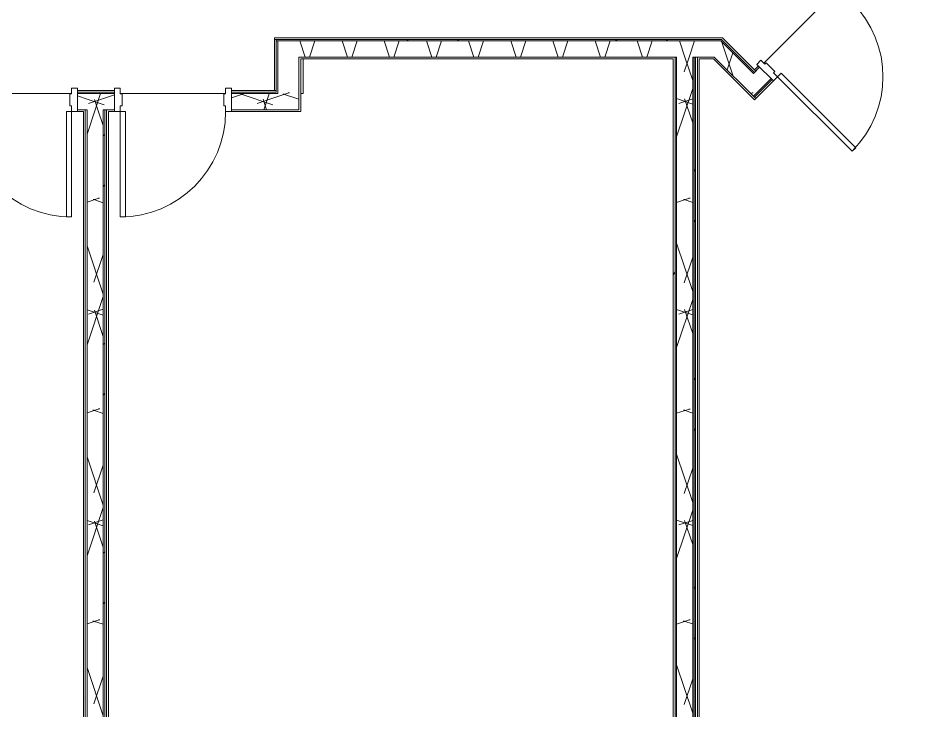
# Model space of a CAD drawing. Header units: metres. Extents: x -104 to 1975, y 9767 to 12269.
# Drawn here: x 1144.3 to 1455.9, y 11417.9 to 11654.5 of the extents above; entities that cross this region are included whole.
import ezdxf

# ---------------------------------------------------------------- set-up
doc = ezdxf.new("R2010")
doc.units = ezdxf.units.M
for name, color, linetype, lineweight in [('A-DOOR', 31, 'Continuous', 9), ('A-DOOR-FRAM', 31, 'Continuous', 9), ('A-FLOR-1', 7, 'Continuous', 9), ('A-WALL', 113, 'Continuous', 9), ('A-WALL-PATT-1', 8, 'Continuous', 9), ('A-WALL-PATT-2', 253, 'Continuous', 9), ('A-WALL-PATT-3', 7, 'Continuous', 9), ('A-WALL-PATT-5', 111, 'Continuous', 9), ('I-WALL', 2, 'Continuous', 9), ('I-WALL-1', 1, 'Continuous', 5)]:
    doc.layers.add(name, color=color, linetype=linetype, lineweight=lineweight)
pattern_1 = [(0, (3885.564, 0), (115.2, 28.8), [4.752, -81.648, 4.752, -81.648, -460.8]), (0, (3885.564, 0), (115.2, 28.8), [-172.8, 4.752, -168.048, 4.752, -81.648, -201.6]), (0, (3885.564, 0), (115.2, 28.8), [-432, 4.752, -52.848, 4.752, -139.248]), (120, (3928.764, 14.4), (-82.54153, 85.366127), [4.752, -81.648, 4.752, -81.648, -460.8]), (120, (3928.764, 14.4), (-82.54153, 85.366127), [-172.8, 4.752, -168.048, 4.752, -81.648, -201.6]), (120, (3928.764, 14.4), (-82.54153, 85.366127), [-432, 4.752, -52.848, 4.752, -139.248]), (240, (3943.164, 72), (-32.65847, -114.16613), [4.752, -81.648, 4.752, -81.648, -460.8]), (240, (3943.164, 72), (-32.65847, -114.16613), [-172.8, 4.752, -168.048, 4.752, -81.648, -201.6]), (240, (3943.164, 72), (-32.65847, -114.16613), [-432, 4.752, -52.848, 4.752, -139.248])]
pattern_2 = [(45, (3885.564, 0), (-35.63818, 35.63818), []), (45, (3885.564, 54), (-35.63818, 35.63818), [])]
pattern_3 = [(161.57, (3887.364, 1.8), (-14.4010124, -0.0012439), [0, -102.456, 11.376, 0]), (18.43, (3883.764, 1.8), (-14.4010124, 0.0012439), [0, -102.456, 11.376, 0]), (108.43, (3887.364, 1.8), (7.1973965, -36.003153), [34.146, -79.686]), (71.57, (3883.764, 1.8), (7.1973965, 36.003153), [34.146, -79.686])]

# ---------------------------------------------------------------- blocks, each defined once
blk = doc.blocks.new('HOLLOW METAL - UNIT DOOR-2191978-KEY PLAN - 2ND FLOOR')
at = {"layer": 'A-DOOR'}
for p, q in [((18, 39.875), (16.25, 39.875)), ((16.25, 39.875), (16.25, 3.875)), ((18, 3.875), (18, 39.875)), ((16.25, 3.875), (18, 3.875))]:
    blk.add_line(p, q, dxfattribs=at)
blk.add_arc((18, 3.875), 36, 90, 180, dxfattribs=at)
at = {"layer": 'A-DOOR-FRAM'}
for p, q in [((-18, 3.875), (-20, 3.875)), ((-20, 3.875), (-20, -4.125)), ((-18, 1.9375), (-18, 3.875)), ((18, 3.875), (18, 1.9375)), ((20, 3.875), (18, 3.875)), ((20, -4.125), (20, 3.875)), ((-17.375, 1.9375), (-18, 1.9375)), ((-17.375, -2.1875), (-17.375, 1.9375)), ((18, 1.9375), (17.375, 1.9375)), ((17.375, 1.9375), (17.375, -2.1875)), ((-18, -4.125), (-18, -2.1875)), ((-18, -2.1875), (-17.375, -2.1875)), ((17.375, -2.1875), (18, -2.1875)), ((18, -2.1875), (18, -4.125)), ((-20, -4.125), (-18, -4.125)), ((18, -4.125), (20, -4.125))]:
    blk.add_line(p, q, dxfattribs=at)
blk = doc.blocks.new('HOLLOW METAL - UNIT DOOR-2191977-KEY PLAN - 2ND FLOOR')
at = {"layer": 'A-DOOR'}
for p, q in [((16.25, -3.875), (18, -3.875)), ((16.25, -39.875), (16.25, -3.875)), ((18, -3.875), (18, -39.875)), ((18, -39.875), (16.25, -39.875))]:
    blk.add_line(p, q, dxfattribs=at)
blk.add_arc((18, -3.875), 36, 180, 270, dxfattribs=at)
at = {"layer": 'A-DOOR-FRAM'}
for p, q in [((-20, 4.125), (-18, 4.125)), ((-20, -3.875), (-20, 4.125)), ((-18, 4.125), (-18, 2.1875)), ((18, 4.125), (20, 4.125)), ((18, 2.1875), (18, 4.125)), ((20, 4.125), (20, -3.875)), ((-18, 2.1875), (-17.375, 2.1875)), ((-17.375, 2.1875), (-17.375, -1.9375)), ((17.375, 2.1875), (18, 2.1875)), ((17.375, -1.9375), (17.375, 2.1875)), ((-18, -1.9375), (-18, -3.875)), ((-17.375, -1.9375), (-18, -1.9375)), ((18, -1.9375), (17.375, -1.9375)), ((18, -3.875), (18, -1.9375)), ((-18, -3.875), (-20, -3.875)), ((20, -3.875), (18, -3.875))]:
    blk.add_line(p, q, dxfattribs=at)

msp = doc.modelspace()

# ---------------------------------------------------------------- hatches: boundary and pattern name
at = {"layer": 'A-WALL-PATT-1'}
h = msp.add_hatch(dxfattribs=at)
h.set_pattern_fill('FP_23', color=256, style=0, pattern_type=2)
h.set_pattern_definition(pattern_2)
h.paths.add_polyline_path([(1375.13, 11255.64), (1375.63, 11255.64), (1375.63, 11641.24), (1375.13, 11641.24), (1375.13, 11332.72)], flags=0)
at = {"layer": 'A-WALL-PATT-2'}
h = msp.add_hatch(dxfattribs=at)
h.set_pattern_fill('FP_5', color=256, style=0, pattern_type=2)
h.set_pattern_definition(pattern_3)
h.paths.add_polyline_path([(1374.63, 11255.64), (1374.63, 11641.24), (1369.13, 11641.24), (1369.13, 11255.64)], flags=0)
at = {"layer": 'A-WALL-PATT-3'}
h = msp.add_hatch(dxfattribs=at)
h.set_pattern_fill('FP_1', color=256, style=0, pattern_type=2)
h.set_pattern_definition(pattern_1)
h.paths.add_polyline_path([(1368.63, 11255.64), (1368.63, 11640.61), (1368, 11640.61), (1368, 11255.64)], flags=0)
h = msp.add_hatch(dxfattribs=at)
h.set_pattern_fill('FP_1', color=256, style=0, pattern_type=2)
h.set_pattern_definition(pattern_1)
h.paths.add_polyline_path([(1376.25, 11255.64), (1376.25, 11641.24), (1375.63, 11641.24), (1375.63, 11255.64)], flags=0)
h = msp.add_hatch(dxfattribs=at)
h.set_pattern_fill('FP_1', color=256, style=0, pattern_type=2)
h.set_pattern_definition(pattern_1)
h.paths.add_polyline_path([(1376.88, 11255.64), (1376.88, 11640.61), (1376.25, 11640.61), (1376.25, 11255.64)], flags=0)
at = {"layer": 'A-WALL-PATT-5'}
h = msp.add_hatch(dxfattribs=at)
h.set_pattern_fill('FP_5', color=256, style=0, pattern_type=2)
h.set_pattern_definition(pattern_3)
h.paths.add_polyline_path([(1395.38, 11627.87), (1401.39, 11633.88), (1397.5, 11637.77), (1391.49, 11631.76), (1394.43, 11628.83)], flags=0)
h.paths.add_polyline_path([(1429.68, 11662.17), (1450.5, 11682.99), (1446.54, 11686.8), (1425.79, 11666.05), (1429.1, 11662.74)], flags=0)
h = msp.add_hatch(dxfattribs=at)
h.set_pattern_fill('FP_23', color=256, style=0, pattern_type=2)
h.set_pattern_definition(pattern_2)
h.paths.add_polyline_path([(1383.79, 11646.74), (1384.29, 11646.74), (1383.78, 11647.24), (1232.44, 11647.17), (1232.44, 11646.74), (1383.78, 11646.74)], flags=0)
h = msp.add_hatch(dxfattribs=at)
h.set_pattern_fill('FP_5', color=256, style=0, pattern_type=2)
h.set_pattern_definition(pattern_3)
h.paths.add_polyline_path([(1240.19, 11623.24), (1240.19, 11646.74), (1232.94, 11646.74), (1232.94, 11623.24), (1233.16, 11623.24)], flags=0)
h = msp.add_hatch(dxfattribs=at)
h.set_pattern_fill('FP_5', color=256, style=0, pattern_type=2)
h.set_pattern_definition(pattern_3)
h.paths.add_polyline_path([(1375.63, 11641.24), (1382.01, 11641.24), (1376.51, 11646.74), (1240.19, 11646.74), (1240.19, 11641.24), (1375.63, 11641.24)], flags=0)
h = msp.add_hatch(dxfattribs=at)
h.set_pattern_fill('FP_5', color=256, style=0, pattern_type=2)
h.set_pattern_definition(pattern_3)
h.paths.add_polyline_path([(1391.49, 11631.76), (1395.29, 11635.74), (1384.27, 11646.74), (1376.51, 11646.74), (1391.05, 11632.2)], flags=0)
h = msp.add_hatch(dxfattribs=at)
h.set_pattern_fill('FP_23', color=256, style=0, pattern_type=2)
h.set_pattern_definition(pattern_2)
h.paths.add_polyline_path([(1109.24, 11628.74), (1124.53, 11628.83), (1124.53, 11629.24), (1109.24, 11629.21), (1109.24, 11628.83)], flags=0)
h.paths.add_polyline_path([(1167.22, 11628.74), (1167.84, 11628.83), (1167.84, 11629.24), (1164.53, 11629.24), (1164.53, 11628.74), (1166.59, 11628.74)], flags=0)
h = msp.add_hatch(dxfattribs=at)
h.set_pattern_fill('FP_5', color=256, style=0, pattern_type=2)
h.set_pattern_definition(pattern_3)
h.paths.add_polyline_path([(1124.53, 11623.24), (1124.53, 11628.74), (1108.74, 11628.74), (1108.74, 11623.24), (1110.76, 11623.24)], flags=0)
h.paths.add_polyline_path([(1167.22, 11623.24), (1167.84, 11623.24), (1167.84, 11628.74), (1164.53, 11628.74), (1164.53, 11623.24), (1166.59, 11623.24)], flags=0)
h = msp.add_hatch(dxfattribs=at)
h.set_pattern_fill('FP_5', color=256, style=0, pattern_type=2)
h.set_pattern_definition(pattern_3)
h.paths.add_polyline_path([(1231.8, 11623.24), (1232.94, 11623.24), (1232.94, 11628.74), (1217.15, 11628.68), (1217.15, 11623.24)], flags=0)
h.paths.add_polyline_path([(1173.84, 11623.24), (1177.15, 11623.24), (1177.15, 11628.74), (1167.84, 11628.74), (1167.84, 11623.24), (1173.34, 11623.24)], flags=0)
h = msp.add_hatch(dxfattribs=at)
h.set_pattern_fill('FP_1', color=256, style=0, pattern_type=2)
h.set_pattern_definition(pattern_1)
h.paths.add_polyline_path([(1167.22, 11255.64), (1167.22, 11623.24), (1166.59, 11623.24), (1166.59, 11255.64)], flags=0)
h = msp.add_hatch(dxfattribs=at)
h.set_pattern_fill('FP_5', color=256, style=0, pattern_type=2)
h.set_pattern_definition(pattern_3)
h.paths.add_polyline_path([(1167.84, 11255.64), (1173.34, 11255.64), (1173.34, 11623.24), (1167.84, 11623.24), (1167.84, 11293.24)], flags=0)
h = msp.add_hatch(dxfattribs=at)
h.set_pattern_fill('FP_23', color=256, style=0, pattern_type=2)
h.set_pattern_definition(pattern_2)
h.paths.add_polyline_path([(1173.34, 11255.64), (1173.84, 11255.64), (1173.84, 11623.24), (1173.34, 11623.24), (1173.34, 11278.58)], flags=0)
h = msp.add_hatch(dxfattribs=at)
h.set_pattern_fill('FP_1', color=256, style=0, pattern_type=2)
h.set_pattern_definition(pattern_1)
h.paths.add_polyline_path([(1174.47, 11255.64), (1174.47, 11623.24), (1173.84, 11623.24), (1173.84, 11255.64)], flags=0)
at = {"layer": 'I-WALL-1'}
for points in [[(1369.13, 11255.64), (1369.13, 11641.24), (1368.63, 11641.24), (1368.63, 11255.64)], [(1375.13, 11255.64), (1375.13, 11641.24), (1374.63, 11641.24), (1374.63, 11255.64)]]:
    msp.add_hatch(color=256, dxfattribs=at).paths.add_polyline_path(points, flags=0)

# ---------------------------------------------------------------- linework, layer by layer
at = {"layer": 'A-FLOR-1'}
for p, q in [((1424.37, 11664.64), (1398.92, 11639.18)), ((1398.92, 11639.18), (1424.37, 11664.64)), ((1241.59, 11640.61), (1241.59, 11628.74)), ((1162.53, 11628.74), (1126.53, 11628.74)), ((1126.53, 11628.74), (1162.53, 11628.74)), ((1215.15, 11628.74), (1179.15, 11628.74)), ((1179.15, 11628.74), (1215.15, 11628.74)), ((1241.59, 11628.74), (1240.82, 11628.74))]:
    msp.add_line(p, q, dxfattribs=at)
at = {"layer": 'A-WALL'}
for p, q in [((1384.5, 11647.24), (1231.82, 11647.24)), ((1232.44, 11647.24), (1232.44, 11629.24)), ((1384.29, 11646.74), (1232.44, 11646.74)), ((1232.94, 11646.74), (1232.94, 11628.74)), ((1384.29, 11646.74), (1395.38, 11635.65)), ((1384.5, 11647.24), (1395.74, 11636)), ((1369.13, 11641.24), (1240.19, 11641.24)), ((1240.19, 11641.24), (1240.19, 11623.24)), ((1368.63, 11255.64), (1368.63, 11641.24)), ((1369.13, 11255.64), (1369.13, 11641.24)), ((1382.01, 11641.24), (1374.63, 11641.24)), ((1374.63, 11255.64), (1374.63, 11641.24)), ((1375.13, 11255.64), (1375.13, 11641.24)), ((1375.63, 11255.64), (1375.63, 11641.24)), ((1376.25, 11255.64), (1376.25, 11641.24)), ((1382.01, 11641.24), (1396.18, 11627.08)), ((1397.5, 11637.77), (1395.38, 11635.65)), ((1396.18, 11636.44), (1395.74, 11636.89)), ((1401.39, 11633.88), (1395.38, 11627.87)), ((1401.75, 11633.53), (1395.74, 11627.52)), ((1164.53, 11629.24), (1177.15, 11629.24)), ((1217.15, 11629.24), (1232.44, 11629.24)), ((1232.44, 11629.86), (1231.82, 11629.86)), ((1164.53, 11628.74), (1177.15, 11628.74)), ((1217.15, 11628.74), (1232.94, 11628.74)), ((1167.84, 11623.24), (1164.53, 11623.24)), ((1167.22, 11255.64), (1167.22, 11623.24)), ((1167.84, 11255.64), (1167.84, 11623.24)), ((1173.34, 11255.64), (1173.34, 11623.24)), ((1173.34, 11623.24), (1177.15, 11623.24)), ((1173.84, 11255.64), (1173.84, 11623.24)), ((1174.47, 11255.64), (1174.47, 11623.24)), ((1217.15, 11623.24), (1240.19, 11623.24))]:
    msp.add_line(p, q, dxfattribs=at)
at = {"layer": 'I-WALL'}
for p, q in [((1384.76, 11647.86), (1231.82, 11647.86)), ((1231.82, 11647.86), (1231.82, 11629.86)), ((1395.74, 11636.89), (1384.76, 11647.86)), ((1240.82, 11640.61), (1368, 11640.61)), ((1240.82, 11622.61), (1240.82, 11640.61)), ((1368, 11640.61), (1368, 11255.64)), ((1376.88, 11640.61), (1381.76, 11640.61)), ((1376.88, 11255.64), (1376.88, 11640.61)), ((1381.76, 11640.61), (1395.74, 11626.63)), ((1397.06, 11638.21), (1395.74, 11636.89)), ((1395.74, 11626.63), (1402.19, 11633.09)), ((1177.15, 11629.86), (1164.53, 11629.86)), ((1231.82, 11629.86), (1217.15, 11629.86)), ((1164.53, 11622.61), (1166.59, 11622.61)), ((1166.59, 11622.61), (1166.59, 11255.64)), ((1175.09, 11255.64), (1175.09, 11622.61)), ((1175.09, 11622.61), (1177.15, 11622.61)), ((1217.15, 11622.61), (1240.82, 11622.61))]:
    msp.add_line(p, q, dxfattribs=at)

# ---------------------------------------------------------------- block references
at = {"layer": 'A-DOOR'}
for p, rotation in [((1413.59, 11649.97), 225.000000000005), ((1197.15, 11626.49), 180)]:
    msp.add_blockref('HOLLOW METAL - UNIT DOOR-2191978-KEY PLAN - 2ND FLOOR', p, dxfattribs=dict(at, rotation=rotation))
msp.add_blockref('HOLLOW METAL - UNIT DOOR-2191977-KEY PLAN - 2ND FLOOR', (1144.53, 11626.49), dxfattribs=at)

doc.saveas('drawing.dxf')
